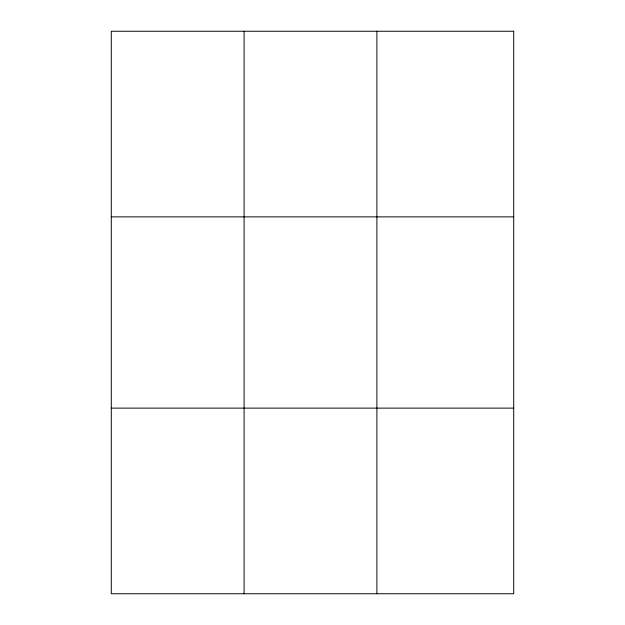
<?xml version="1.0" encoding="UTF-8"?>
<svg xmlns="http://www.w3.org/2000/svg" width="625" height="625" viewBox="0 0 625 625"><rect width="100%" height="100%" fill="white"/><g stroke="black" fill="none" stroke-linecap="round" stroke-linejoin="round"><path stroke-width="0.94" d="M244.086 31.25L244.086 593.75M376.891 31.25L376.891 593.75M111.289 216.875L513.711 216.875M111.289 408.125L513.711 408.125M513.711 31.25L513.711 593.75L111.289 593.75L111.289 31.25L513.711 31.25"/></g></svg>
